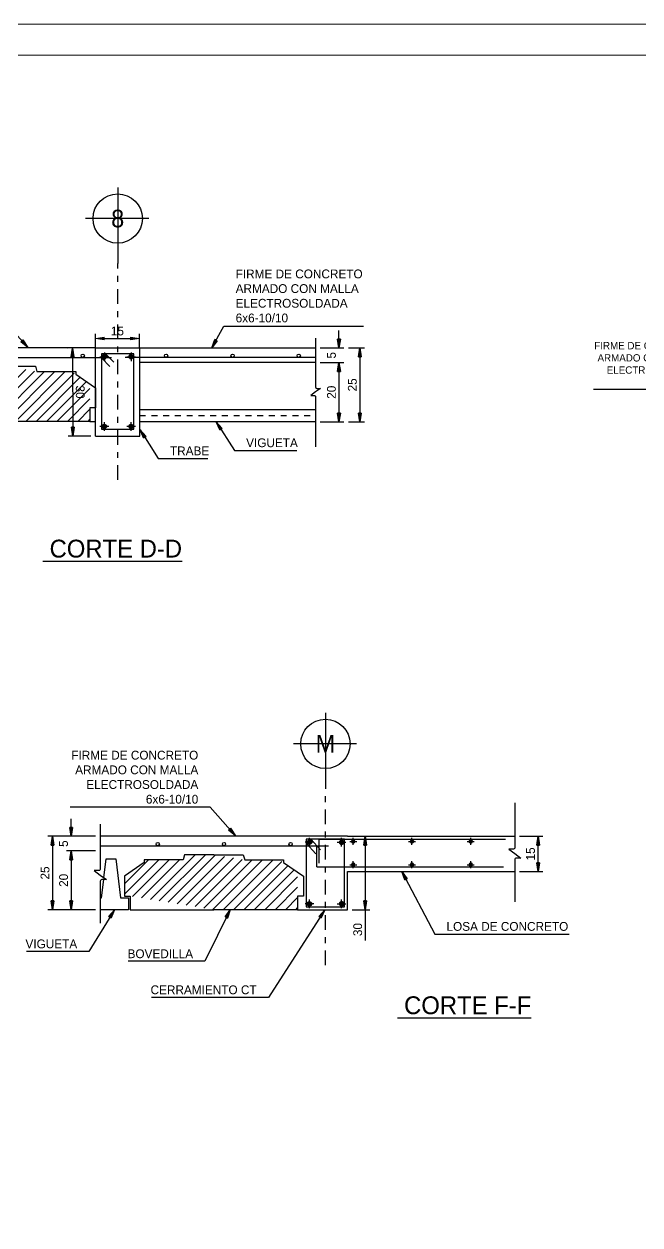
# Model space of a CAD drawing. Header units: millimetres. Extents: x -25 to 297, y -2 to 43.
# Drawn here: x 259.51 to 269.99, y 20.54 to 41 of the extents above; entities that cross this region are included whole.
import ezdxf
from ezdxf.enums import TextEntityAlignment as Align

# ---------------------------------------------------------------- set-up
doc = ezdxf.new("R2010")
doc.units = ezdxf.units.MM
for name, pattern in [('DASHDOT', [1, 0.5, -0.25, 0, -0.25]), ('HIDDEN', [9.525, 6.35, -3.175]), ('HIDDEN2', [0.1875, 0.125, -0.0625])]:
    doc.linetypes.add(name, pattern=pattern)
for name, color, linetype in [('6', 7, 'Continuous'), ('C', 11, 'Continuous'), ('EJES', 250, 'DASHDOT'), ('hatch', 250, 'Continuous'), ('TITULO', 242, 'Continuous'), ('TZ', 15, 'Continuous')]:
    doc.layers.add(name, color=color, linetype=linetype)
doc.styles.add('LEROY', font='stylu.ttf')
doc.dimstyles.new('LEROY_CONC', dxfattribs={"dimtxt": 0.15, "dimasz": 0.15, "dimexe": 0.08, "dimexo": 0.08, "dimgap": 0.05, "dimtad": 1, "dimdec": 0, "dimlfac": 20, "dimzin": 0, "dimdsep": 46, "dimtxsty": 'LEROY', "dimblk1": 'FLECHA', "dimblk2": 'FLECHA', "dimsah": 1, "dimcen": 0.2, "dimclrd": 256, "dimclre": 256, "dimclrt": 5, "dimadec": 0, "dimazin": 0, "dimtfac": 0.5, "dimtdec": 0, "dimtix": 1, "dimtofl": 0, "dimtmove": 0, "dimatfit": 3, "dimldrblk": 'FLECHA', "dimfxl": 1, "dimtolj": 1, "dimtzin": 0, "dimarcsym": 0})

# ---------------------------------------------------------------- blocks, each defined once
blk = doc.blocks.new('FLECHA')
at = {"linetype": 'Continuous'}
blk.add_hatch(color=5, dxfattribs=at).paths.add_polyline_path([(0, 0), (-1, 0.16), (-1, -0.16)])
at = {"color": 5, "linetype": 'Continuous'}
blk.add_line((-1, 0.16), (-1, -0.16), dxfattribs=at)
blk.add_lwpolyline([(-1, 0.16), (0, 0), (-1, -0.16)], dxfattribs=at)
blk = doc.blocks.new('*D322')
at = {"layer": 'C', "lineweight": -2, "transparency": 16777216}
for p, q in [((260.723, 35.483), (260.723, 35.723)), ((260.873, 35.643), (261.323, 35.643)), ((261.473, 35.483), (261.473, 35.723))]:
    blk.add_line(p, q, dxfattribs=at)
at = {"layer": 'Defpoints', "color": 0, "transparency": 16777216}
for p in [(261.473, 35.643), (260.723, 35.403), (261.473, 35.403)]:
    blk.add_point(p, dxfattribs=at)
at = {"layer": 'C', "lineweight": -2, "transparency": 16777216, "xscale": 0.15, "yscale": 0.15, "zscale": 0.15, "rotation": 180}
blk.add_blockref('FLECHA', (260.723, 35.643), dxfattribs=at)
at = {"layer": 'C', "lineweight": -2, "transparency": 16777216, "xscale": 0.15, "yscale": 0.15, "zscale": 0.15}
blk.add_blockref('FLECHA', (261.473, 35.643), dxfattribs=at)
at = {"layer": 'C', "color": 5, "transparency": 16777216, "insert": (261.098, 35.771), "char_height": 0.15, "attachment_point": 5, "style": 'LEROY'}
blk.add_mtext('\\A1;15', dxfattribs=at)
blk = doc.blocks.new('*D319')
at = {"layer": 'C', "lineweight": -2, "transparency": 16777216}
for p, q in [((264.552, 35.233), (264.95, 35.233)), ((264.87, 35.083), (264.87, 34.375)), ((264.552, 34.225), (264.95, 34.225))]:
    blk.add_line(p, q, dxfattribs=at)
at = {"layer": 'Defpoints', "color": 0, "transparency": 16777216}
for p in [(264.472, 35.233), (264.472, 34.225), (264.87, 34.225)]:
    blk.add_point(p, dxfattribs=at)
at = {"layer": 'C', "lineweight": -2, "transparency": 16777216, "xscale": 0.15, "yscale": 0.15, "zscale": 0.15}
for p, rotation in [((264.87, 35.233), 90), ((264.87, 34.225), 270)]:
    blk.add_blockref('FLECHA', p, dxfattribs=dict(at, rotation=rotation))
at = {"layer": 'C', "color": 5, "transparency": 16777216, "insert": (264.742, 34.729), "char_height": 0.15, "attachment_point": 5, "rotation": 90, "style": 'LEROY'}
blk.add_mtext('\\A1;20', dxfattribs=at)
blk = doc.blocks.new('*D320')
at = {"layer": 'C', "lineweight": -2, "transparency": 16777216}
for p, q in [((264.87, 35.633), (264.87, 35.783)), ((264.552, 35.483), (264.95, 35.483)), ((264.552, 35.233), (264.95, 35.233)), ((264.87, 35.083), (264.87, 34.933))]:
    blk.add_line(p, q, dxfattribs=at)
at = {"layer": 'Defpoints', "color": 0, "transparency": 16777216}
for p in [(264.472, 35.483), (264.472, 35.233), (264.87, 35.233)]:
    blk.add_point(p, dxfattribs=at)
at = {"layer": 'C', "lineweight": -2, "transparency": 16777216, "xscale": 0.15, "yscale": 0.15, "zscale": 0.15}
for p, rotation in [((264.87, 35.483), 270), ((264.87, 35.233), 90)]:
    blk.add_blockref('FLECHA', p, dxfattribs=dict(at, rotation=rotation))
at = {"layer": 'C', "color": 5, "transparency": 16777216, "insert": (264.742, 35.358), "char_height": 0.15, "attachment_point": 5, "rotation": 90, "style": 'LEROY'}
blk.add_mtext('\\A1;5', dxfattribs=at)
blk = doc.blocks.new('*D321')
at = {"layer": 'C', "lineweight": -2, "transparency": 16777216}
for p, q in [((265.03, 35.483), (265.306, 35.483)), ((265.226, 35.333), (265.226, 34.375)), ((265.03, 34.225), (265.306, 34.225))]:
    blk.add_line(p, q, dxfattribs=at)
at = {"layer": 'Defpoints', "color": 0, "transparency": 16777216}
for p in [(264.95, 35.483), (264.95, 34.225), (265.226, 34.225)]:
    blk.add_point(p, dxfattribs=at)
at = {"layer": 'C', "lineweight": -2, "transparency": 16777216, "xscale": 0.15, "yscale": 0.15, "zscale": 0.15}
for p, rotation in [((265.226, 35.483), 90), ((265.226, 34.225), 270)]:
    blk.add_blockref('FLECHA', p, dxfattribs=dict(at, rotation=rotation))
at = {"layer": 'C', "color": 5, "transparency": 16777216, "insert": (265.098, 34.854), "char_height": 0.15, "attachment_point": 5, "rotation": 90, "style": 'LEROY'}
blk.add_mtext('\\A1;25', dxfattribs=at)
blk = doc.blocks.new('Var_1')
at = {"layer": 'TZ'}
h = blk.add_hatch(dxfattribs=at)
h.set_pattern_fill('ANSI31', color=250, scale=0.01, style=0)
h.set_pattern_definition([(45, (-118.599832, -46.150385), (-0.02245064, 0.02245064), [])])
edge = h.paths.add_edge_path()
edge.add_arc((0, 0), 0.125, 0, 360)
at = {"layer": 'TZ', "color": 250}
for p, q in [((-0.25, 0), (0.25, 0)), ((0, 0.25), (0, -0.25))]:
    blk.add_line(p, q, dxfattribs=at)
at = {"layer": 'TZ', "color": 5}
blk.add_circle((0, 0), 0.125, dxfattribs=at)
blk = doc.blocks.new('*D323')
at = {"layer": 'C', "lineweight": -2, "transparency": 16777216}
for p, q in [((260.643, 35.483), (260.254, 35.482)), ((260.335, 35.332), (260.338, 34.132)), ((260.648, 33.983), (260.259, 33.982))]:
    blk.add_line(p, q, dxfattribs=at)
at = {"layer": 'Defpoints', "color": 0, "transparency": 16777216}
for p in [(260.723, 35.483), (260.339, 33.982), (260.728, 33.983)]:
    blk.add_point(p, dxfattribs=at)
at = {"layer": 'C', "lineweight": -2, "transparency": 16777216, "xscale": 0.15, "yscale": 0.15, "zscale": 0.15}
for p, rotation in [((260.334, 35.482), 90.17662632015472), ((260.339, 33.982), 270.1766263201548)]:
    blk.add_blockref('FLECHA', p, dxfattribs=dict(at, rotation=rotation))
at = {"layer": 'C', "color": 5, "transparency": 16777216, "insert": (260.465, 34.732), "char_height": 0.15, "attachment_point": 5, "rotation": 270.1766, "style": 'LEROY'}
blk.add_mtext('\\A1;30', dxfattribs=at)
blk = doc.blocks.new('*D535')
at = {"layer": 'C', "lineweight": -2, "transparency": 16777216}
for p, q in [((260.23, 27.164), (259.915, 27.164)), ((259.995, 27.014), (259.995, 26.064)), ((260.23, 25.914), (259.915, 25.914))]:
    blk.add_line(p, q, dxfattribs=at)
at = {"layer": 'Defpoints', "color": 0, "transparency": 16777216}
for p in [(260.31, 27.164), (259.995, 25.914), (260.31, 25.914)]:
    blk.add_point(p, dxfattribs=at)
at = {"layer": 'C', "lineweight": -2, "transparency": 16777216, "xscale": 0.15, "yscale": 0.15, "zscale": 0.15}
for p, rotation in [((259.995, 27.164), 90), ((259.995, 25.914), 270)]:
    blk.add_blockref('FLECHA', p, dxfattribs=dict(at, rotation=rotation))
at = {"layer": 'C', "color": 5, "transparency": 16777216, "insert": (259.867, 26.539), "char_height": 0.15, "attachment_point": 5, "rotation": 90, "style": 'LEROY'}
blk.add_mtext('\\A1;25', dxfattribs=at)
blk = doc.blocks.new('*D536')
at = {"layer": 'C', "lineweight": -2, "transparency": 16777216}
for p, q in [((260.31, 27.314), (260.31, 27.464)), ((260.727, 27.164), (260.23, 27.164)), ((260.727, 26.914), (260.23, 26.914)), ((260.31, 26.764), (260.31, 26.614))]:
    blk.add_line(p, q, dxfattribs=at)
at = {"layer": 'Defpoints', "color": 0, "transparency": 16777216}
for p in [(260.807, 27.164), (260.31, 26.914), (260.807, 26.914)]:
    blk.add_point(p, dxfattribs=at)
at = {"layer": 'C', "lineweight": -2, "transparency": 16777216, "xscale": 0.15, "yscale": 0.15, "zscale": 0.15}
for p, rotation in [((260.31, 27.164), 270), ((260.31, 26.914), 90)]:
    blk.add_blockref('FLECHA', p, dxfattribs=dict(at, rotation=rotation))
at = {"layer": 'C', "color": 5, "transparency": 16777216, "insert": (260.182, 27.039), "char_height": 0.15, "attachment_point": 5, "rotation": 90, "style": 'LEROY'}
blk.add_mtext('\\A1;5', dxfattribs=at)
blk = doc.blocks.new('*D537')
at = {"layer": 'C', "lineweight": -2, "transparency": 16777216}
for p, q in [((260.727, 26.914), (260.23, 26.914)), ((260.31, 26.764), (260.31, 26.064)), ((260.727, 25.914), (260.23, 25.914))]:
    blk.add_line(p, q, dxfattribs=at)
at = {"layer": 'Defpoints', "color": 0, "transparency": 16777216}
for p in [(260.807, 26.914), (260.31, 25.914), (260.807, 25.914)]:
    blk.add_point(p, dxfattribs=at)
at = {"layer": 'C', "lineweight": -2, "transparency": 16777216, "xscale": 0.15, "yscale": 0.15, "zscale": 0.15}
for p, rotation in [((260.31, 26.914), 90), ((260.31, 25.914), 270)]:
    blk.add_blockref('FLECHA', p, dxfattribs=dict(at, rotation=rotation))
at = {"layer": 'C', "color": 5, "transparency": 16777216, "insert": (260.183, 26.414), "char_height": 0.15, "attachment_point": 5, "rotation": 90, "style": 'LEROY'}
blk.add_mtext('\\A1;20', dxfattribs=at)
blk = doc.blocks.new('*D538')
at = {"layer": 'C', "lineweight": -2, "transparency": 16777216}
for p, q in [((267.944, 27.164), (268.339, 27.164)), ((268.259, 26.714), (268.259, 27.014)), ((267.944, 26.564), (268.339, 26.564))]:
    blk.add_line(p, q, dxfattribs=at)
at = {"layer": 'Defpoints', "color": 0, "transparency": 16777216}
for p in [(267.864, 27.164), (268.259, 27.164), (267.864, 26.564)]:
    blk.add_point(p, dxfattribs=at)
at = {"layer": 'C', "lineweight": -2, "transparency": 16777216, "xscale": 0.15, "yscale": 0.15, "zscale": 0.15}
for p, rotation in [((268.259, 27.164), 90), ((268.259, 26.564), 270)]:
    blk.add_blockref('FLECHA', p, dxfattribs=dict(at, rotation=rotation))
at = {"layer": 'C', "color": 5, "transparency": 16777216, "insert": (268.131, 26.864), "char_height": 0.15, "attachment_point": 5, "rotation": 90, "style": 'LEROY'}
blk.add_mtext('\\A1;15', dxfattribs=at)
blk = doc.blocks.new('EJE-VERT')
at = {"color": 15, "linetype": 'Continuous'}
for p, q in [((0, 2.163), (0, 0)), ((0.883, 1.28), (-0.909, 1.28))]:
    blk.add_line(p, q, dxfattribs=at)
blk.add_circle((0, 1.28), 0.7, dxfattribs=at)
at = {"color": 242, "style": 'LEROY'}
blk.add_attdef('EJE', text='', height=0.5, dxfattribs=at).set_placement((0, 1.28), align=Align.MIDDLE)
blk = doc.blocks.new('*D539')
at = {"layer": 'C', "lineweight": -2, "transparency": 16777216}
for p, q in [((265.094, 27.164), (265.397, 27.164)), ((265.317, 27.014), (265.317, 26.064)), ((265.094, 25.914), (265.397, 25.914)), ((265.317, 25.914), (265.317, 25.387))]:
    blk.add_line(p, q, dxfattribs=at)
at = {"layer": 'Defpoints', "color": 0, "transparency": 16777216}
for p in [(265.014, 27.164), (265.014, 25.914), (265.317, 25.914)]:
    blk.add_point(p, dxfattribs=at)
at = {"layer": 'C', "lineweight": -2, "transparency": 16777216, "xscale": 0.15, "yscale": 0.15, "zscale": 0.15}
for p, rotation in [((265.317, 27.164), 90), ((265.317, 25.914), 270)]:
    blk.add_blockref('FLECHA', p, dxfattribs=dict(at, rotation=rotation))
at = {"layer": 'C', "color": 5, "transparency": 16777216, "insert": (265.189, 25.575), "char_height": 0.15, "attachment_point": 5, "rotation": 90, "style": 'LEROY'}
blk.add_mtext('\\A1;30', dxfattribs=at)

msp = doc.modelspace()

# ---------------------------------------------------------------- hatches: boundary and pattern name
at = {"layer": 'hatch'}
h = msp.add_hatch(dxfattribs=at)
h.set_pattern_fill('ANSI31', color=256, style=0)
h.set_pattern_definition([(45, (-43.26958, -59.44939), (-0.08838835, 0.08838835), [])])
h.paths.add_polyline_path([(259.205, 35.171), (258.705, 35.171), (258.68, 35.082), (258.088, 35.082), (257.682, 34.805), (257.682, 34.464), (257.78, 34.464), (257.78, 34.233), (259.205, 34.233), (260.629, 34.233), (260.629, 34.872), (260.322, 35.082), (259.729, 35.082)])
h = msp.add_hatch(dxfattribs=at)
h.set_pattern_fill('ANSI31', color=256, style=0)
h.set_pattern_definition([(45, (-39.7341, -67.76864), (-0.08838835, 0.08838835), [])])
h.paths.add_polyline_path([(262.74, 26.851), (262.24, 26.851), (262.216, 26.763), (261.623, 26.763), (261.217, 26.486), (261.217, 26.144), (261.316, 26.144), (262.74, 25.914), (264.165, 25.914), (264.165, 26.553), (263.858, 26.763), (263.265, 26.763)])

# ---------------------------------------------------------------- linework, layer by layer
at = {"layer": '6', "lineweight": 0}
for points in [[(233.253, 41.001), (297.273, 41.001), (297.273, -2.036), (233.253, -2.036)], [(233.785, 40.469), (296.741, 40.469), (296.741, -1.504), (233.785, -1.504)]]:
    msp.add_lwpolyline(points, close=True, dxfattribs=at)
at = {"layer": 'EJES', "ltscale": 0.5}
for p, q in [((261.103, 33.234), (261.103, 36.92)), ((264.639, 24.971), (264.639, 27.97))]:
    msp.add_line(p, q, dxfattribs=at)
at = {"layer": 'TZ', "color": 15}
for p, q in [((260.728, 35.483), (257.272, 35.483)), ((260.728, 35.483), (261.478, 35.483)), ((260.728, 33.983), (260.728, 35.483)), ((261.478, 35.483), (264.472, 35.483)), ((261.478, 33.983), (261.478, 35.483)), ((264.472, 35.233), (261.478, 35.233)), ((261.478, 34.433), (264.472, 34.433)), ((260.629, 34.233), (260.728, 34.233)), ((261.478, 34.233), (264.472, 34.233)), ((260.728, 33.983), (261.478, 33.983)), ((265.014, 27.164), (260.807, 27.164)), ((265.014, 27.164), (267.864, 27.164)), ((265.014, 26.564), (267.864, 26.564))]:
    msp.add_line(p, q, dxfattribs=at)
at = {"layer": 'TZ', "color": 3}
for p, q in [((257.272, 35.319), (260.694, 35.319)), ((259.597, 35.319), (260.996, 35.319)), ((260.969, 35.17), (260.827, 35.312)), ((261.039, 35.241), (260.897, 35.383)), ((264.472, 35.323), (261.232, 35.323)), ((260.807, 27), (264.229, 27)), ((263.133, 27), (264.693, 27))]:
    msp.add_line(p, q, dxfattribs=at)
at = {"layer": 'TZ', "color": 3, "linetype": 'HIDDEN2', "ltscale": 0.5}
msp.add_line((261.478, 34.333), (264.472, 34.333), dxfattribs=at)
at = {"layer": 'TZ', "color": 3, "linetype": 'HIDDEN', "ltscale": 0.5}
for p, q in [((264.314, 27.046), (264.476, 26.865)), ((264.392, 27.114), (264.554, 26.933)), ((264.527, 27.114), (267.864, 27.114)), ((264.527, 27.114), (264.527, 26.705)), ((264.494, 26.643), (264.494, 26.988)), ((264.494, 26.643), (267.864, 26.643))]:
    msp.add_line(p, q, dxfattribs=at)
at = {"layer": 'TZ', "linetype": 'Continuous'}
for points in [[(264.472, 35.647), (264.472, 34.814, 0.414214), (264.491, 34.795), (264.555, 34.795), (264.472, 34.733), (264.39, 34.671), (264.453, 34.671, -0.414214), (264.472, 34.652), (264.472, 33.798)], [(267.864, 27.735), (267.864, 26.971, -0.414214), (267.84, 26.947), (267.761, 26.947), (267.864, 26.87), (267.968, 26.792), (267.888, 26.792, 0.414214), (267.864, 26.768), (267.864, 26.049)], [(260.807, 27.369), (260.807, 26.605, -0.414214), (260.783, 26.581), (260.704, 26.581), (260.807, 26.503), (260.911, 26.426), (260.831, 26.426, 0.414214), (260.807, 26.402), (260.807, 25.683)]]:
    msp.add_lwpolyline(points, format="xyb", dxfattribs=at)
at = {"layer": 'TZ', "color": 3}
msp.add_lwpolyline([(261.379, 35.383), (260.827, 35.383), (260.827, 34.097), (261.379, 34.097)], close=True, dxfattribs=at)
at = {"layer": 'TZ'}
for points in [[(259.205, 35.171), (259.705, 35.171), (259.729, 35.082), (260.389, 35.082), (260.389, 35.037), (260.728, 34.805), (260.728, 34.464), (260.629, 34.464), (260.629, 34.233), (259.205, 34.233)], [(262.74, 26.851), (262.24, 26.851), (262.216, 26.763), (261.556, 26.763), (261.556, 26.718), (261.217, 26.486), (261.217, 26.144), (261.316, 26.144), (261.316, 25.914), (262.74, 25.914)], [(262.74, 26.851), (263.24, 26.851), (263.265, 26.763), (263.924, 26.763), (263.924, 26.718), (264.264, 26.486), (264.264, 26.144), (264.165, 26.144), (264.165, 25.914), (262.74, 25.914)]]:
    msp.add_lwpolyline(points, dxfattribs=at)
at = {"layer": 'TZ', "color": 3, "linetype": 'HIDDEN', "ltscale": 0.5}
msp.add_lwpolyline([(264.964, 27.114), (264.314, 27.114), (264.314, 25.964), (264.964, 25.964)], close=True, dxfattribs=at)
at = {"layer": 'TZ', "color": 15}
for points in [[(260.87, 26.456), (260.909, 26.781), (261.07, 26.781), (261.153, 26.115), (261.286, 26.115), (261.286, 25.914), (260.807, 25.914)], [(260.807, 26.115), (260.828, 26.115), (260.866, 26.426)], [(264.165, 25.914), (265.014, 25.914), (265.014, 26.564)]]:
    msp.add_lwpolyline(points, dxfattribs=at)
at = {"layer": 'TZ', "color": 5}
for centre in [(260.509, 35.351), (261.926, 35.351), (263.058, 35.351), (264.185, 35.351), (261.785, 27.032), (262.913, 27.032), (264.045, 27.032)]:
    msp.add_circle(centre, 0.0278, dxfattribs=at)

# ---------------------------------------------------------------- block references
at = {"layer": 'EJES', "xscale": 0.599999999999909, "yscale": 0.599999999999909, "zscale": 0.599999999999909}
for p, values in [((261.103, 36.92), {'EJE': '8'}), ((264.639, 27.97), {'EJE': 'M'})]:
    msp.add_blockref('EJE-VERT', p, dxfattribs=at).add_auto_attribs(values)
at = {"layer": 'TZ', "xscale": 0.2975000000000136, "yscale": 0.2975000000000136, "zscale": 0.2975000000000136}
for p in [(260.876, 35.334), (261.331, 35.334)]:
    msp.add_blockref('Var_1', p, dxfattribs=at)
at = {"layer": 'TZ', "rotation": 180}
for p, xscale, yscale, zscale in [((260.876, 34.146), 0.2975000000000136, 0.2975000000000136, 0.2975000000000136), ((261.331, 34.146), 0.2975000000000136, 0.2975000000000136, 0.2975000000000136), ((264.367, 27.063), 0.2975000000000136, 0.2975000000000136, 0.2975000000000136), ((264.914, 27.063), -0.2975000000000136, 0.2974999999999994, 0.2975), ((265.112, 27.078), -0.2379999999999995, 0.2379999999999995, 0.238), ((266.112, 27.078), -0.2379999999999995, 0.2379999999999995, 0.238), ((267.112, 27.078), -0.2379999999999995, 0.2379999999999995, 0.238), ((265.112, 26.68), -0.2379999999999995, 0.2379999999999995, 0.238), ((266.112, 26.68), -0.2379999999999995, 0.2379999999999995, 0.238), ((267.112, 26.68), -0.2379999999999995, 0.2379999999999995, 0.238), ((264.367, 26.014), 0.2975000000000136, 0.2975000000000136, 0.2975000000000136), ((264.914, 26.014), -0.2975000000000136, 0.2974999999999994, 0.2975)]:
    msp.add_blockref('Var_1', p, dxfattribs=dict(at, xscale=xscale, yscale=yscale, zscale=zscale))

# ---------------------------------------------------------------- texts
at = {"layer": 'C', "style": 'LEROY'}
for s, insert, char_height, width, attachment_point in [('{\\C5;FIRME DE CONCRETO ARMADO CON MALLA ELECTROSOLDADA 6x6-10/10}', (263.111, 36.368), 0.15, 2.6345, 4), ('{\\C5;FIRME DE CONCRETO ARMADO CON MALLA ELECTROSOLDADA 6x6-10/10}', (263.111, 36.368), 0.15, 2.6345, 4), ('{\\C5;FIRME DE CONCRETO ARMADO CON MALLA ELECTROSOLDADA 6x6-10/10}', (271.01, 35.21), 0.1245, 2.18663, 6), ('{\\C5;TRABE}', (261.993, 33.73), 0.15, 2.6345, 4), ('{\\C5;VIGUETA}', (263.289, 33.867), 0.15, 2.6345, 4), ('{\\C5;FIRME DE CONCRETO ARMADO CON MALLA ELECTROSOLDADA 6x6-10/10}', (262.475, 28.17), 0.15, 2.6345, 6), ('{\\C5;LOSA DE CONCRETO }', (266.7, 25.628), 0.15, 2.61358, 4), ('{\\C5;VIGUETA}', (260.414, 25.33), 0.15, 2.6345, 6), ('{\\C5;BOVEDILLA}', (262.386, 25.162), 0.15, 2.6345, 6), ('{\\C5;CERRAMIENTO CT}', (263.468, 24.548), 0.15, 2.6345, 6)]:
    msp.add_mtext(s, dxfattribs=dict(at, insert=insert, char_height=char_height, width=width, attachment_point=attachment_point))
at = {"layer": 'TITULO', "style": 'LEROY'}
for s, p in [('%%U CORTE D-D', (261.015, 31.913)), ('%%U CORTE F-F', (267.004, 24.134))]:
    msp.add_text(s, height=0.3036, dxfattribs=at).set_placement(p, align=Align.CENTER)

# ---------------------------------------------------------------- dimensions: what is measured, and where the dimension line sits
at = {"layer": 'C'}
dim = msp.add_linear_dim(base=(261.473, 35.643), p1=(260.723, 35.403), p2=(261.473, 35.403), dimstyle='LEROY_CONC', dxfattribs=at)
dim.commit()
dim.dimension.update_dxf_attribs({"geometry": '*D322', "text_midpoint": (261.098, 35.771)})
for base, p1, p2, picture, middle in [((264.87, 35.233), (264.472, 35.483), (264.472, 35.233), '*D320', (264.742, 35.358)), ((260.31, 26.914), (260.807, 27.164), (260.807, 26.914), '*D536', (260.182, 27.039))]:
    dim = msp.add_linear_dim(base=base, p1=p1, p2=p2, angle=90, dimstyle='LEROY_CONC', dxfattribs=at)
    dim.commit()
    dim.dimension.update_dxf_attribs({"geometry": picture, "text_midpoint": middle})
for p1, p2, distance, text, picture, middle in [((260.723, 35.483), (260.728, 33.983), -0.389, '30', '*D323', (260.465, 34.732)), ((264.95, 35.483), (264.95, 34.225), 0.276, '25', '*D321', (265.098, 34.854)), ((260.31, 27.164), (260.31, 25.914), -0.316, '25', '*D535', (259.867, 26.539))]:
    dim = msp.add_aligned_dim(p1=p1, p2=p2, distance=distance, text=text, dimstyle='LEROY_CONC', dxfattribs=at)
    dim.commit()
    dim.dimension.update_dxf_attribs({"geometry": picture, "text_midpoint": middle})
dim = msp.add_linear_dim(base=(264.87, 34.225), p1=(264.472, 35.233), p2=(264.472, 34.225), angle=90, text='20', dimstyle='LEROY_CONC', override={"dimtmove": 1}, dxfattribs=at)
dim.commit()
dim.dimension.update_dxf_attribs({"geometry": '*D319', "text_midpoint": (264.742, 34.729)})
dim = msp.add_linear_dim(base=(265.317, 25.914), p1=(265.014, 27.164), p2=(265.014, 25.914), angle=90, text='30', dimstyle='LEROY_CONC', dxfattribs=at)
dim.commit()
dim.dimension.update_dxf_attribs({"geometry": '*D539', "text_midpoint": (265.317, 25.575), "dimtype": 160})
for base, p1, p2, text, picture, middle in [((268.259, 27.164), (267.864, 26.564), (267.864, 27.164), '15', '*D538', (268.131, 26.864)), ((260.31, 25.914), (260.807, 26.914), (260.807, 25.914), '20', '*D537', (260.183, 26.414))]:
    dim = msp.add_linear_dim(base=base, p1=p1, p2=p2, angle=90, text=text, dimstyle='LEROY_CONC', dxfattribs=at)
    dim.commit()
    dim.dimension.update_dxf_attribs({"geometry": picture, "text_midpoint": middle})

# ---------------------------------------------------------------- leaders
at = {"layer": 'C', "annotation_type": 0, "has_hookline": 1}
for points, hookline_direction, text_width in [([(259.572, 35.491), (259.14, 35.977), (258.99, 35.977)], 1, 2.179), ([(262.703, 35.483), (262.911, 35.855), (263.061, 35.855)], 0, 2.179), ([(262.703, 35.483), (262.911, 35.855), (263.061, 35.855)], 0, 2.179), ([(271.534, 34.381), (271.21, 34.776), (271.06, 34.776)], 1, 1.809), ([(262.78, 34.227), (263.089, 33.739), (263.239, 33.739)], 0, 0.861), ([(261.485, 34.09), (261.793, 33.601), (261.943, 33.601)], 0, 0.643), ([(263.107, 27.172), (262.675, 27.658), (262.525, 27.658)], 1, 2.179), ([(265.941, 26.564), (266.5, 25.499), (266.65, 25.499)], 0, 2.089), ([(261.047, 25.914), (260.614, 25.202), (260.464, 25.202)], 1, 0.861), ([(263.019, 25.914), (262.586, 25.035), (262.436, 25.035)], 1, 1.106), ([(264.627, 25.914), (263.668, 24.419), (263.518, 24.419)], 1, 1.791)]:
    msp.add_leader(points, dimstyle='LEROY_CONC', dxfattribs=dict(at, hookline_direction=hookline_direction, text_width=text_width))

doc.saveas('drawing.dxf')
